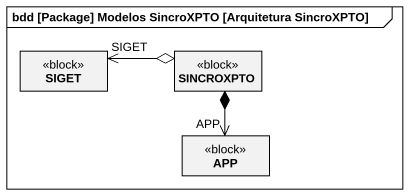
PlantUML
@startuml
mainframe bdd [Package] Modelos SincroXPTO [Arquitetura SincroXPTO]
hide circle
hide empty members
class SIGET <<block>>
class SINCROXPTO <<block>>
class APP <<block>>
SINCROXPTO o-left-> "SIGET" SIGET
SINCROXPTO *--> "APP" APP
@enduml
